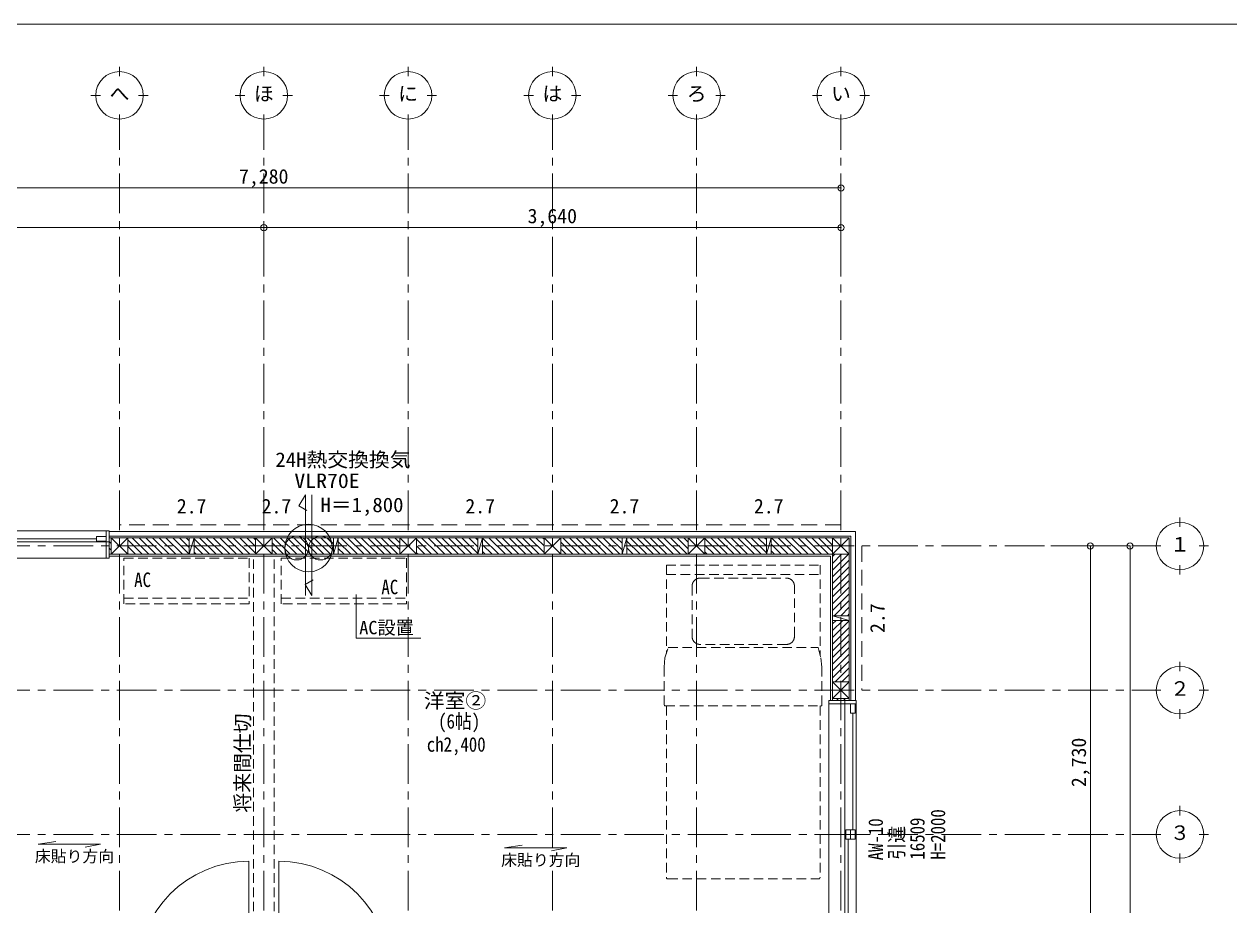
# Model space of a CAD drawing. Units: millimetres at full size, sheet at 1:50. Extents: x -16792 to 54909, y -26252 to 25759.
# Drawn here: x 18779 to 26384, y 1278 to 6842 of the extents above; entities that cross this region are included whole.
import ezdxf
from ezdxf.enums import TextEntityAlignment as Align

# ---------------------------------------------------------------- set-up
doc = ezdxf.new("R2010")
doc.units = ezdxf.units.MM
doc.header["$LTSCALE"] = 50
doc.header["$PDMODE"] = 32
doc.header["$PDSIZE"] = 40
for name, pattern in [('CHAIN1', [8, 5, -1, 1, -1]), ('DASHED1', [1.8, 1.2, -0.6]), ('DASHED2', [3, 2, -1])]:
    doc.linetypes.add(name, pattern=pattern)
for name, color, linetype, lineweight in [('3-1_通り芯・通り番号', 7, 'Continuous', 13), ('3-2_柱(黄)', 4, 'Continuous', 5), ('3-3_仕上線(黄)', 3, 'Continuous', 20), ('3-4_下地・間柱(水色)', 4, 'Continuous', 5), ('3-5_サッシ・室内建具', 7, 'Continuous', 13), ('3-6_住宅設備・造作', 4, 'Continuous', 5), ('3-7_家具点線', 4, 'DASHED1', 5), ('3-8_ハッチング', 1, 'Continuous', 9), ('3-9_建築設備', 5, 'Continuous', 13), ('3-A_文字', 7, 'Continuous', 13), ('3-F_寸法・方位', 7, 'Continuous', 13), ('C-0', 6, 'Continuous', 13), ('F-F_図面枠（共通）', 7, 'Continuous', 13)]:
    doc.layers.add(name, color=color, linetype=linetype, lineweight=lineweight)
doc.styles.add('ＭＳ ゴシック', font='')
doc.styles.get('ＭＳ ゴシック').set_extended_font_data('MS Gothic')

msp = doc.modelspace()

# ---------------------------------------------------------------- linework, layer by layer
at = {"layer": '3-1_通り芯・通り番号'}
for p, q in [((19381.21, 6572.32), (19381.21, 6512.32)), ((20291.21, 6572.32), (20291.21, 6512.32)), ((21201.21, 6572.32), (21201.21, 6512.32)), ((22111.21, 6572.32), (22111.21, 6512.32)), ((23021.21, 6572.32), (23021.21, 6512.32)), ((23931.21, 6572.32), (23931.21, 6512.32)), ((19201.21, 6392.32), (19261.21, 6392.32)), ((19501.21, 6392.32), (19561.21, 6392.32)), ((20111.21, 6392.32), (20171.21, 6392.32)), ((20411.21, 6392.32), (20471.21, 6392.32)), ((21021.21, 6392.32), (21081.21, 6392.32)), ((21321.21, 6392.32), (21381.21, 6392.32)), ((21931.21, 6392.32), (21991.21, 6392.32)), ((22231.21, 6392.32), (22291.21, 6392.32)), ((22841.21, 6392.32), (22901.21, 6392.32)), ((23141.21, 6392.32), (23201.21, 6392.32)), ((23751.21, 6392.32), (23811.21, 6392.32)), ((24051.21, 6392.32), (24111.21, 6392.32)), ((19381.21, 6272.32), (19381.21, 6212.32)), ((20291.21, 6272.32), (20291.21, 6212.32)), ((21201.21, 6272.32), (21201.21, 6212.32)), ((22111.21, 6272.32), (22111.21, 6212.32)), ((23021.21, 6272.32), (23021.21, 6212.32)), ((23931.21, 6272.32), (23931.21, 6212.32)), ((26069.79, 3728.8), (26069.79, 3668.8)), ((25949.79, 3548.8), (25889.79, 3548.8)), ((26249.79, 3548.8), (26189.79, 3548.8)), ((26069.79, 3428.8), (26069.79, 3368.8)), ((26069.79, 2818.8), (26069.79, 2758.8)), ((25949.79, 2638.8), (25889.79, 2638.8)), ((26249.79, 2638.8), (26189.79, 2638.8)), ((26069.79, 2518.8), (26069.79, 2458.8)), ((26069.79, 1908.8), (26069.79, 1848.8)), ((25949.79, 1728.8), (25889.79, 1728.8)), ((26249.79, 1728.8), (26189.79, 1728.8)), ((26069.79, 1608.8), (26069.79, 1548.8))]:
    msp.add_line(p, q, dxfattribs=at)
at = {"layer": '3-1_通り芯・通り番号', "color": 1, "linetype": 'CHAIN1', "lineweight": 9}
for p, q in [((19381.21, -5551.2), (19381.21, 6242.32)), ((20291.21, -5551.2), (20291.21, 6242.32)), ((21201.21, -5551.2), (21201.21, 6242.32)), ((22111.21, -5551.2), (22111.21, 6242.32)), ((23021.21, -5551.2), (23021.21, 6242.32)), ((23931.21, -5551.2), (23931.21, 6242.32)), ((14565.29, 3548.8), (25889.79, 3548.8)), ((14565.29, 2638.8), (25889.79, 2638.8)), ((14565.29, 1728.8), (25889.79, 1728.8))]:
    msp.add_line(p, q, dxfattribs=at)
at = {"layer": '3-1_通り芯・通り番号'}
for centre in [(19381.21, 6392.32), (20291.21, 6392.32), (21201.21, 6392.32), (22111.21, 6392.32), (23021.21, 6392.32), (23931.21, 6392.32), (26069.79, 3548.8), (26069.79, 2638.8), (26069.79, 1728.8)]:
    msp.add_circle(centre, 150, dxfattribs=at)
at = {"layer": '3-2_柱(黄)'}
for p, q in [((19328.71, 3601.3), (19433.71, 3496.3)), ((19433.71, 3601.3), (19328.71, 3496.3)), ((20238.71, 3601.3), (20343.71, 3496.3)), ((20343.71, 3601.3), (20238.71, 3496.3)), ((21148.71, 3601.3), (21253.71, 3496.3)), ((21253.71, 3601.3), (21148.71, 3496.3)), ((22058.71, 3601.3), (22163.71, 3496.3)), ((22163.71, 3601.3), (22058.71, 3496.3)), ((22968.71, 3601.3), (23073.71, 3496.3)), ((23073.71, 3601.3), (22968.71, 3496.3)), ((23878.71, 3601.3), (23983.71, 3496.3)), ((23983.71, 3601.3), (23878.71, 3496.3)), ((23983.71, 2691.3), (23878.71, 2586.3)), ((23983.71, 2586.3), (23878.71, 2691.3))]:
    msp.add_line(p, q, dxfattribs=at)
at = {"layer": '3-2_柱(黄)', "color": 3, "lineweight": 20}
for points in [[(19328.71, 3601.3), (19328.71, 3496.3), (19433.71, 3496.3), (19433.71, 3601.3)], [(20238.71, 3601.3), (20238.71, 3496.3), (20343.71, 3496.3), (20343.71, 3601.3)], [(21148.71, 3601.3), (21148.71, 3496.3), (21253.71, 3496.3), (21253.71, 3601.3)], [(22058.71, 3601.3), (22058.71, 3496.3), (22163.71, 3496.3), (22163.71, 3601.3)], [(22968.71, 3601.3), (22968.71, 3496.3), (23073.71, 3496.3), (23073.71, 3601.3)], [(23878.71, 3601.3), (23878.71, 3496.3), (23983.71, 3496.3), (23983.71, 3601.3)], [(23983.71, 2691.3), (23878.71, 2691.3), (23878.71, 2586.3), (23983.71, 2586.3)]]:
    msp.add_lwpolyline(points, close=True, dxfattribs=at)
at = {"layer": '3-3_仕上線(黄)'}
for p, q in [((22111.21, 3641.3), (23021.21, 3641.3)), ((23021.21, 3641.3), (24023.71, 3641.3)), ((24023.71, 3641.3), (24023.71, 2638.8)), ((19316.21, 3483.8), (19381.21, 3483.8)), ((19381.21, 3483.8), (22111.21, 3483.8)), ((22111.21, 3483.8), (23021.21, 3483.8)), ((23021.21, 3483.8), (23866.21, 3483.8)), ((23866.21, 3483.8), (23866.21, 2638.8)), ((23866.21, 2638.8), (23866.21, 2573.8)), ((24023.71, 2638.8), (24023.71, 2573.8))]:
    msp.add_line(p, q, dxfattribs=at)
at = {"layer": '3-3_仕上線(黄)', "linetype": 'DASHED1'}
for p, q in [((20226.21, 883.8), (20226.21, 3483.8)), ((20356.21, 883.8), (20356.21, 3483.8))]:
    msp.add_line(p, q, dxfattribs=at)
at = {"layer": '3-3_仕上線(黄)'}
for points in [[(19316.21, 3641.3), (19381.21, 3641.3), (20291.21, 3641.3)], [(20291.21, 3641.3), (21201.21, 3641.3), (22111.21, 3641.3)]]:
    msp.add_lwpolyline(points, dxfattribs=at)
at = {"layer": '3-4_下地・間柱(水色)'}
for p, q in [((19316.21, 3610.3), (19381.21, 3610.3)), ((19316.21, 3601.3), (19328.71, 3601.3)), ((19381.21, 3610.3), (20291.21, 3610.3)), ((19433.71, 3601.3), (19821.21, 3601.3)), ((19821.21, 3496.3), (19851.21, 3601.3)), ((19851.21, 3601.3), (20238.71, 3601.3)), ((20291.21, 3610.3), (21201.21, 3610.3)), ((20343.71, 3601.3), (20731.21, 3601.3)), ((20731.21, 3496.3), (20761.21, 3601.3)), ((20761.21, 3601.3), (21148.71, 3601.3)), ((21201.21, 3610.3), (22111.21, 3610.3)), ((21253.71, 3601.3), (21641.21, 3601.3)), ((21641.21, 3496.3), (21671.21, 3601.3)), ((21671.21, 3601.3), (22058.71, 3601.3)), ((22111.21, 3610.3), (23021.21, 3610.3)), ((22163.71, 3601.3), (22551.21, 3601.3)), ((22551.21, 3496.3), (22581.21, 3601.3)), ((22581.21, 3601.3), (22968.71, 3601.3)), ((23021.21, 3610.3), (23992.71, 3610.3)), ((23073.71, 3601.3), (23461.21, 3601.3)), ((23461.21, 3496.3), (23491.21, 3601.3)), ((23491.21, 3601.3), (23878.71, 3601.3)), ((23992.71, 3610.3), (23992.71, 2638.8)), ((19316.21, 3496.3), (19328.71, 3496.3)), ((19433.71, 3496.3), (19821.21, 3496.3)), ((19851.21, 3496.3), (20238.71, 3496.3)), ((20343.71, 3496.3), (20731.21, 3496.3)), ((20761.21, 3496.3), (21148.71, 3496.3)), ((21253.71, 3496.3), (21641.21, 3496.3)), ((21671.21, 3496.3), (22058.71, 3496.3)), ((22163.71, 3496.3), (22551.21, 3496.3)), ((22581.21, 3496.3), (22968.71, 3496.3)), ((23073.71, 3496.3), (23461.21, 3496.3)), ((23491.21, 3496.3), (23878.71, 3496.3)), ((23878.71, 3496.3), (23878.71, 3108.8)), ((23983.71, 3496.3), (23983.71, 3108.8)), ((23878.71, 3108.8), (23983.71, 3078.8)), ((23878.71, 3078.8), (23878.71, 2691.3)), ((23983.71, 3078.8), (23983.71, 2691.3)), ((23878.71, 2586.3), (23878.71, 2573.8)), ((23983.71, 2586.3), (23983.71, 2573.8)), ((23992.71, 2638.8), (23992.71, 2573.8))]:
    msp.add_line(p, q, dxfattribs=at)
for points in [[(19821.21, 3601.3), (19821.21, 3496.3), (19851.21, 3496.3), (19851.21, 3601.3)], [(20731.21, 3601.3), (20731.21, 3496.3), (20761.21, 3496.3), (20761.21, 3601.3)], [(21641.21, 3601.3), (21641.21, 3496.3), (21671.21, 3496.3), (21671.21, 3601.3)], [(22551.21, 3601.3), (22551.21, 3496.3), (22581.21, 3496.3), (22581.21, 3601.3)], [(23461.21, 3601.3), (23461.21, 3496.3), (23491.21, 3496.3), (23491.21, 3601.3)], [(23983.71, 3108.8), (23878.71, 3108.8), (23878.71, 3078.8), (23983.71, 3078.8)]]:
    msp.add_lwpolyline(points, close=True, dxfattribs=at)
at = {"layer": '3-5_サッシ・室内建具'}
for p, q in [((17646.21, 3644.3), (19296.21, 3644.3)), ((18501.21, 3594.3), (19236.21, 3594.3)), ((19296.21, 3609.3), (19236.21, 3609.3)), ((19236.21, 3609.3), (19236.21, 3579.3)), ((19236.21, 3579.3), (19296.21, 3579.3)), ((19296.21, 3644.3), (19296.21, 3471.8)), ((19296.21, 3644.3), (19316.21, 3644.3)), ((19316.21, 3471.8), (19316.21, 3644.3)), ((19316.21, 3641.3), (19316.21, 3574.3)), ((19316.21, 3641.3), (19316.21, 3632.3)), ((17646.21, 3574.3), (19296.21, 3574.3)), ((19316.21, 3574.3), (19296.21, 3574.3)), ((19296.21, 3574.3), (19296.21, 3483.8)), ((19316.21, 3574.3), (19296.21, 3574.3)), ((17626.21, 3471.8), (19316.21, 3471.8)), ((19296.21, 3471.8), (19316.21, 3471.8)), ((23854.21, 2573.8), (23854.21, 883.8)), ((23854.21, 2553.8), (24026.71, 2553.8)), ((23956.71, 2553.8), (23866.21, 2553.8)), ((23956.71, 2553.8), (23956.71, 2573.8)), ((23956.71, 2553.8), (23956.71, 903.8)), ((23991.71, 2553.8), (23991.71, 2493.8)), ((24023.71, 2573.8), (24014.71, 2573.8)), ((24026.71, 2553.8), (24026.71, 2573.8)), ((24026.71, 2553.8), (24026.71, 903.8)), ((24006.71, 2493.8), (24006.71, 1758.8)), ((24021.71, 1758.8), (23961.71, 1758.8)), ((23961.71, 1758.8), (23961.71, 1698.8)), ((23991.71, 1758.8), (23991.71, 1698.8)), ((24021.71, 1698.8), (24021.71, 1758.8)), ((24101.71, 1728.8), (23881.71, 1728.8)), ((23961.71, 1698.8), (24021.71, 1698.8)), ((23976.71, 1698.8), (23976.71, 963.8)), ((20196.21, 859.3), (20196.21, 1559.3)), ((20386.21, 859.3), (20386.21, 1559.3))]:
    msp.add_line(p, q, dxfattribs=at)
for points in [[(24026.71, 2573.8), (23854.21, 2573.8), (23854.21, 2553.8)], [(24023.71, 2573.8), (23956.71, 2573.8), (23956.71, 2553.8)], [(23991.71, 2493.8), (24021.71, 2493.8), (24021.71, 2553.8)]]:
    msp.add_lwpolyline(points, dxfattribs=at)
for centre, start, end in [((20196.21, 859.3), 90, 180), ((20386.21, 859.3), 0, 90)]:
    msp.add_arc(centre, 700, start, end, dxfattribs=at)
at = {"layer": '3-6_住宅設備・造作', "linetype": 'DASHED1'}
for p, q in [((19409.28, 3219.3), (20199.28, 3219.3)), ((20401.8, 3219.3), (21191.8, 3219.3))]:
    msp.add_line(p, q, dxfattribs=at)
for points in [[(19409.28, 3471.3), (20199.28, 3471.3), (20199.28, 3184.3), (19409.28, 3184.3)], [(20401.8, 3471.3), (21191.8, 3471.3), (21191.8, 3184.3), (20401.8, 3184.3)]]:
    msp.add_lwpolyline(points, close=True, dxfattribs=at)
at = {"layer": '3-6_住宅設備・造作'}
msp.add_lwpolyline([(20874.22, 3243.55), (20874.22, 2966.55), (21282.59, 2966.55)], dxfattribs=at)
at = {"layer": '3-7_家具点線'}
for p, q in [((22830.29, 3428.38), (23800.42, 3428.38)), ((22830.29, 3428.38), (22830.29, 2870.97)), ((23800.42, 3428.38), (23800.42, 2859.69)), ((22830.29, 3368.07), (23800.42, 3368.07)), ((22992.62, 3296.09), (22992.62, 2977.72)), ((23042.62, 3346.09), (23588.09, 3346.09)), ((23638.09, 2977.72), (23638.09, 3296.09)), ((22821.5, 2843.08), (22841.81, 2907.53)), ((22841.81, 2907.53), (23788.1, 2907.53)), ((23588.09, 2927.72), (23042.62, 2927.72)), ((23417.4, 2909.13), (23417.4, 2909.14)), ((22816.94, 2783.64), (22821.5, 2843.08)), ((22816.94, 2545.9), (22816.94, 2783.64)), ((23811.65, 2545.9), (23811.65, 2783.64)), ((22817.99, 2542.59), (22816.94, 2545.9)), ((22817.99, 2542.59), (22820.83, 2540.16)), ((22824.23, 2539.38), (22820.83, 2540.16)), ((22824.23, 2539.38), (23804.37, 2539.38)), ((22830.29, 2539.38), (22830.29, 1459.71)), ((23800.42, 2539.38), (23800.42, 1459.71)), ((23804.37, 2539.38), (23807.76, 2540.16)), ((22830.29, 1459.71), (22831.57, 1453.42)), ((22841.8, 1448.38), (23788.91, 1448.38)), ((23788.91, 1448.38), (23795.31, 1449.64)), ((23795.31, 1449.64), (23799.14, 1453.42)), ((23799.14, 1453.42), (23800.42, 1459.71))]:
    msp.add_line(p, q, dxfattribs=at)
for points in [[(22997.75, 3318.15), (22997.14, 3316.86), (22996.56, 3315.56), (22996.03, 3314.23), (22995.53, 3312.89), (22995.07, 3311.54), (22994.64, 3310.18), (22994.26, 3308.8), (22993.92, 3307.42), (22993.62, 3306.02), (22993.35, 3304.62), (22993.13, 3303.21), (22992.95, 3301.79), (22992.8, 3300.37), (22992.7, 3298.95), (22992.64, 3297.52), (22992.62, 3296.09)], [(23042.62, 3346.09), (23041.19, 3346.07), (23039.76, 3346.01), (23038.34, 3345.91), (23036.92, 3345.77), (23035.5, 3345.58), (23034.09, 3345.36), (23032.69, 3345.1), (23031.29, 3344.79), (23029.91, 3344.45), (23028.53, 3344.07), (23027.17, 3343.64), (23025.82, 3343.18), (23024.48, 3342.69), (23023.16, 3342.15), (23021.85, 3341.57), (23020.56, 3340.96), (23019.29, 3340.31), (23018.03, 3339.63), (23016.8, 3338.91), (23015.59, 3338.15), (23014.4, 3337.37), (23013.23, 3336.54), (23012.09, 3335.69), (23010.97, 3334.8), (23009.88, 3333.88), (23008.81, 3332.93), (23007.77, 3331.95), (23006.76, 3330.94), (23005.78, 3329.9), (23004.83, 3328.84), (23003.91, 3327.74), (23003.02, 3326.62), (23002.17, 3325.48), (23001.35, 3324.31), (23000.56, 3323.12), (22999.8, 3321.91), (22999.08, 3320.68), (22998.4, 3319.43), (22997.75, 3318.15)], [(23610.15, 3340.96), (23608.86, 3341.57), (23607.56, 3342.15), (23606.23, 3342.69), (23604.89, 3343.18), (23603.54, 3343.64), (23602.18, 3344.07), (23600.8, 3344.45), (23599.42, 3344.79), (23598.02, 3345.1), (23596.62, 3345.36), (23595.21, 3345.58), (23593.79, 3345.77), (23592.37, 3345.91), (23590.95, 3346.01), (23589.52, 3346.07), (23588.09, 3346.09)], [(23638.09, 3296.09), (23638.07, 3297.52), (23638.01, 3298.95), (23637.91, 3300.37), (23637.77, 3301.79), (23637.58, 3303.21), (23637.36, 3304.62), (23637.1, 3306.02), (23636.79, 3307.42), (23636.45, 3308.8), (23636.07, 3310.18), (23635.65, 3311.54), (23635.18, 3312.89), (23634.69, 3314.23), (23634.15, 3315.56), (23633.57, 3316.86), (23632.96, 3318.15), (23632.31, 3319.43), (23631.63, 3320.68), (23630.91, 3321.91), (23630.15, 3323.12), (23629.37, 3324.31), (23628.54, 3325.48), (23627.69, 3326.62), (23626.8, 3327.74), (23625.88, 3328.84), (23624.93, 3329.9), (23623.95, 3330.94), (23622.94, 3331.95), (23621.9, 3332.93), (23620.84, 3333.88), (23619.74, 3334.8), (23618.62, 3335.69), (23617.48, 3336.54), (23616.31, 3337.37), (23615.12, 3338.15), (23613.91, 3338.91), (23612.68, 3339.63), (23611.43, 3340.31), (23610.15, 3340.96)], [(22992.62, 2977.72), (22992.64, 2976.29), (22992.7, 2974.86), (22992.8, 2973.44), (22992.95, 2972.02), (22993.13, 2970.6), (22993.35, 2969.19), (22993.62, 2967.79), (22993.92, 2966.39), (22994.26, 2965.01), (22994.64, 2963.63), (22995.07, 2962.27), (22995.53, 2960.92), (22996.03, 2959.58), (22996.56, 2958.26), (22997.14, 2956.95), (22997.75, 2955.66), (22998.4, 2954.39), (22999.08, 2953.13), (22999.8, 2951.9), (23000.56, 2950.69), (23001.35, 2949.5), (23002.17, 2948.33), (23003.02, 2947.19), (23003.91, 2946.07), (23004.83, 2944.98), (23005.78, 2943.91), (23006.76, 2942.87), (23007.77, 2941.86), (23008.81, 2940.88), (23009.88, 2939.93), (23010.97, 2939.01), (23012.09, 2938.12), (23013.23, 2937.27), (23014.4, 2936.45), (23015.59, 2935.66), (23016.8, 2934.9), (23018.03, 2934.18), (23019.29, 2933.5), (23020.56, 2932.85)], [(23632.96, 2955.66), (23633.57, 2956.95), (23634.15, 2958.26), (23634.69, 2959.58), (23635.18, 2960.92), (23635.65, 2962.27), (23636.07, 2963.63), (23636.45, 2965.01), (23636.79, 2966.39), (23637.1, 2967.79), (23637.36, 2969.19), (23637.58, 2970.6), (23637.77, 2972.02), (23637.91, 2973.44), (23638.01, 2974.86), (23638.07, 2976.29), (23638.09, 2977.72)], [(23020.56, 2932.85), (23021.85, 2932.24), (23023.16, 2931.66), (23024.48, 2931.13), (23025.82, 2930.63), (23027.17, 2930.17), (23028.53, 2929.74), (23029.91, 2929.36), (23031.29, 2929.02), (23032.69, 2928.72), (23034.09, 2928.45), (23035.5, 2928.23), (23036.92, 2928.05), (23038.34, 2927.9), (23039.76, 2927.8), (23041.19, 2927.74), (23042.62, 2927.72)], [(23588.09, 2927.72), (23589.52, 2927.74), (23590.95, 2927.8), (23592.37, 2927.9), (23593.79, 2928.05), (23595.21, 2928.23), (23596.62, 2928.45), (23598.02, 2928.72), (23599.42, 2929.02), (23600.8, 2929.36), (23602.18, 2929.74), (23603.54, 2930.17), (23604.89, 2930.63), (23606.23, 2931.13), (23607.56, 2931.66), (23608.86, 2932.24), (23610.15, 2932.85), (23611.43, 2933.5), (23612.68, 2934.18), (23613.91, 2934.9), (23615.12, 2935.66), (23616.31, 2936.45), (23617.48, 2937.27), (23618.62, 2938.12), (23619.74, 2939.01), (23620.84, 2939.93), (23621.9, 2940.88), (23622.94, 2941.86), (23623.95, 2942.87), (23624.93, 2943.91), (23625.88, 2944.98), (23626.8, 2946.07), (23627.69, 2947.19), (23628.54, 2948.33), (23629.37, 2949.5), (23630.15, 2950.69), (23630.91, 2951.9), (23631.63, 2953.13), (23632.31, 2954.39), (23632.96, 2955.66)], [(23788.1, 2907.53), (23804.7, 2843.08), (23811.65, 2783.64)], [(23811.65, 2545.9), (23810.6, 2542.59), (23807.76, 2540.16)], [(22831.57, 1453.42), (22835.41, 1449.64), (22841.8, 1448.38)]]:
    msp.add_lwpolyline(points, dxfattribs=at)
at = {"layer": '3-8_ハッチング'}
for p, q in [((19316.21, 3577.42), (19328.71, 3564.92)), ((19433.71, 3587.19), (19524.6, 3496.3)), ((19462.03, 3601.3), (19567.03, 3496.3)), ((19504.46, 3601.3), (19609.46, 3496.3)), ((19546.88, 3601.3), (19651.88, 3496.3)), ((19589.31, 3601.3), (19694.31, 3496.3)), ((19631.73, 3601.3), (19736.73, 3496.3)), ((19674.16, 3601.3), (19779.16, 3496.3)), ((19716.59, 3601.3), (19821.21, 3496.68)), ((19759.01, 3601.3), (19821.21, 3539.11)), ((19801.44, 3601.3), (19821.21, 3581.53)), ((19851.21, 3593.96), (19948.87, 3496.3)), ((19886.29, 3601.3), (19991.29, 3496.3)), ((19928.72, 3601.3), (20033.72, 3496.3)), ((19971.15, 3601.3), (20076.15, 3496.3)), ((20013.57, 3601.3), (20118.57, 3496.3)), ((20056, 3601.3), (20161, 3496.3)), ((20098.42, 3601.3), (20203.42, 3496.3)), ((20140.85, 3601.3), (20238.71, 3503.44)), ((20183.28, 3601.3), (20238.71, 3545.87)), ((20225.7, 3601.3), (20238.71, 3588.3)), ((20352.98, 3601.3), (20457.98, 3496.3)), ((20395.41, 3601.3), (20500.41, 3496.3)), ((20437.84, 3601.3), (20542.84, 3496.3)), ((20480.26, 3601.3), (20585.26, 3496.3)), ((20522.69, 3601.3), (20627.69, 3496.3)), ((20565.12, 3601.3), (20670.12, 3496.3)), ((20607.54, 3601.3), (20712.54, 3496.3)), ((20649.97, 3601.3), (20731.21, 3520.06)), ((20692.39, 3601.3), (20731.21, 3562.49)), ((20761.21, 3574.91), (20839.82, 3496.3)), ((20777.25, 3601.3), (20882.25, 3496.3)), ((20819.67, 3601.3), (20924.67, 3496.3)), ((20862.1, 3601.3), (20967.1, 3496.3)), ((20904.53, 3601.3), (21009.53, 3496.3)), ((20946.95, 3601.3), (21051.95, 3496.3)), ((20989.38, 3601.3), (21094.38, 3496.3)), ((21031.81, 3601.3), (21136.81, 3496.3)), ((21074.23, 3601.3), (21148.71, 3526.82)), ((21116.66, 3601.3), (21148.71, 3569.25)), ((21253.71, 3591.53), (21348.94, 3496.3)), ((21286.36, 3601.3), (21391.36, 3496.3)), ((21328.79, 3601.3), (21433.79, 3496.3)), ((21371.22, 3601.3), (21476.22, 3496.3)), ((21413.64, 3601.3), (21518.64, 3496.3)), ((21456.07, 3601.3), (21561.07, 3496.3)), ((21498.5, 3601.3), (21603.5, 3496.3)), ((21540.92, 3601.3), (21641.21, 3501.01)), ((21583.35, 3601.3), (21641.21, 3543.44)), ((21625.78, 3601.3), (21641.21, 3585.87)), ((21671.21, 3598.29), (21773.2, 3496.3)), ((21710.63, 3601.3), (21815.63, 3496.3)), ((21753.05, 3601.3), (21858.05, 3496.3)), ((21795.48, 3601.3), (21900.48, 3496.3)), ((21837.91, 3601.3), (21942.91, 3496.3)), ((21880.33, 3601.3), (21985.33, 3496.3)), ((21922.76, 3601.3), (22027.76, 3496.3)), ((21965.19, 3601.3), (22058.71, 3507.78)), ((22007.61, 3601.3), (22058.71, 3550.2)), ((22050.04, 3601.3), (22058.71, 3592.63)), ((22177.32, 3601.3), (22282.32, 3496.3)), ((22219.74, 3601.3), (22324.74, 3496.3)), ((22262.17, 3601.3), (22367.17, 3496.3)), ((22304.6, 3601.3), (22409.6, 3496.3)), ((22347.02, 3601.3), (22452.02, 3496.3)), ((22389.45, 3601.3), (22494.45, 3496.3)), ((22431.88, 3601.3), (22536.88, 3496.3)), ((22474.3, 3601.3), (22551.21, 3524.4)), ((22516.73, 3601.3), (22551.21, 3566.82)), ((22581.21, 3579.25), (22664.16, 3496.3)), ((22601.58, 3601.3), (22706.58, 3496.3)), ((22644.01, 3601.3), (22749.01, 3496.3)), ((22686.44, 3601.3), (22791.44, 3496.3)), ((22728.86, 3601.3), (22833.86, 3496.3)), ((22771.29, 3601.3), (22876.29, 3496.3)), ((22813.71, 3601.3), (22918.71, 3496.3)), ((22856.14, 3601.3), (22961.14, 3496.3)), ((22898.57, 3601.3), (22968.71, 3531.16)), ((22940.99, 3601.3), (22968.71, 3573.59)), ((23073.71, 3595.86), (23173.27, 3496.3)), ((23110.7, 3601.3), (23215.7, 3496.3)), ((23153.13, 3601.3), (23258.13, 3496.3)), ((23195.55, 3601.3), (23300.55, 3496.3)), ((23237.98, 3601.3), (23342.98, 3496.3)), ((23280.4, 3601.3), (23385.4, 3496.3)), ((23322.83, 3601.3), (23427.83, 3496.3)), ((23365.26, 3601.3), (23461.21, 3505.35)), ((23407.68, 3601.3), (23461.21, 3547.78)), ((23450.11, 3601.3), (23461.21, 3590.2)), ((23492.54, 3601.3), (23597.54, 3496.3)), ((23534.96, 3601.3), (23639.96, 3496.3)), ((23577.39, 3601.3), (23682.39, 3496.3)), ((23619.82, 3601.3), (23724.82, 3496.3)), ((23662.24, 3601.3), (23767.24, 3496.3)), ((23704.67, 3601.3), (23809.67, 3496.3)), ((23747.1, 3601.3), (23852.1, 3496.3)), ((23789.52, 3601.3), (23878.71, 3512.11)), ((23831.95, 3601.3), (23878.71, 3554.54)), ((23874.37, 3601.3), (23878.71, 3596.97)), ((19316.21, 3534.99), (19328.71, 3522.49)), ((19433.71, 3544.77), (19482.18, 3496.3)), ((19433.71, 3502.34), (19439.75, 3496.3)), ((19851.21, 3551.53), (19906.44, 3496.3)), ((19851.21, 3509.11), (19864.01, 3496.3)), ((20343.71, 3568.15), (20415.56, 3496.3)), ((20343.71, 3525.72), (20373.13, 3496.3)), ((20761.21, 3532.49), (20797.39, 3496.3)), ((21253.71, 3549.1), (21306.51, 3496.3)), ((21253.71, 3506.68), (21264.08, 3496.3)), ((21671.21, 3555.87), (21730.78, 3496.3)), ((21671.21, 3513.44), (21688.35, 3496.3)), ((22163.71, 3572.48), (22239.89, 3496.3)), ((22163.71, 3530.06), (22197.47, 3496.3)), ((22581.21, 3536.82), (22621.73, 3496.3)), ((23073.71, 3553.44), (23130.85, 3496.3)), ((23073.71, 3511.01), (23088.42, 3496.3)), ((23491.21, 3560.2), (23555.11, 3496.3)), ((23491.21, 3517.78), (23512.68, 3496.3)), ((19316.21, 3496.3), (19328.71, 3496.3)), ((19433.71, 3496.3), (19821.21, 3496.3)), ((19851.21, 3496.3), (20238.71, 3496.3)), ((20343.71, 3496.3), (20731.21, 3496.3)), ((20761.21, 3496.3), (21148.71, 3496.3)), ((21253.71, 3496.3), (21641.21, 3496.3)), ((21671.21, 3496.3), (22058.71, 3496.3)), ((22163.71, 3496.3), (22551.21, 3496.3)), ((22581.21, 3496.3), (22968.71, 3496.3)), ((23073.71, 3496.3), (23461.21, 3496.3)), ((23491.21, 3496.3), (23878.71, 3496.3)), ((23878.71, 3496.3), (23878.71, 3108.8)), ((23978.27, 3496.3), (23878.71, 3396.74)), ((23935.85, 3496.3), (23878.71, 3439.16)), ((23893.42, 3496.3), (23878.71, 3481.59)), ((23983.71, 3459.31), (23878.71, 3354.31)), ((23983.71, 3416.89), (23878.71, 3311.89)), ((23983.71, 3374.46), (23878.71, 3269.46)), ((23983.71, 3332.03), (23878.71, 3227.03)), ((23983.71, 3289.61), (23878.71, 3184.61)), ((23983.71, 3247.18), (23878.71, 3142.18)), ((23983.71, 3204.75), (23887.76, 3108.8)), ((23983.71, 3162.33), (23930.18, 3108.8)), ((23983.71, 3119.9), (23972.61, 3108.8)), ((23878.71, 3078.8), (23878.71, 2691.3)), ((23942.61, 3078.8), (23878.71, 3014.9)), ((23900.18, 3078.8), (23878.71, 3057.33)), ((23983.71, 3077.47), (23878.71, 2972.47)), ((23983.71, 3035.05), (23878.71, 2930.05)), ((23983.71, 2992.62), (23878.71, 2887.62)), ((23983.71, 2950.2), (23878.71, 2845.2)), ((23983.71, 2907.77), (23878.71, 2802.77)), ((23983.71, 2865.34), (23878.71, 2760.34)), ((23983.71, 2822.92), (23878.71, 2717.92)), ((23983.71, 2780.49), (23894.52, 2691.3)), ((23983.71, 2738.06), (23936.95, 2691.3)), ((23983.71, 2695.64), (23979.37, 2691.3)), ((23878.71, 2586.3), (23878.71, 2573.8)), ((23916.8, 2586.3), (23904.3, 2573.8)), ((23959.23, 2586.3), (23946.73, 2573.8))]:
    msp.add_line(p, q, dxfattribs=at)
at = {"layer": '3-9_建築設備'}
for p, q in [((20553.71, 3871.82), (20553.71, 3235.57)), ((20593.71, 3871.82), (20593.71, 3235.57))]:
    msp.add_line(p, q, dxfattribs=at)
for points in [[(20553.71, 3871.82), (20513.16, 3801.59), (20563.1, 3772.76)], [(20593.71, 3235.57), (20553.16, 3305.8), (20603.1, 3334.64)]]:
    msp.add_lwpolyline(points, dxfattribs=at)
for centre, radius in [((20573.71, 3535.57), 150), ((20498.71, 3535.57), 75), ((20648.71, 3535.57), 75)]:
    msp.add_circle(centre, radius, dxfattribs=at)
at = {"layer": '3-A_文字'}
for p, q in [((18868, 1666.98), (18978.7, 1684.39)), ((18868, 1666.98), (19262.26, 1666.98)), ((19262.26, 1666.98), (19165.26, 1648.76)), ((21809.23, 1643.64), (21919.93, 1661.05)), ((21809.23, 1643.64), (22203.48, 1643.64)), ((22203.48, 1643.64), (22106.49, 1625.42))]:
    msp.add_line(p, q, dxfattribs=at)
at = {"layer": '3-F_寸法・方位'}
for p, q in [((16651.21, 5807.79), (23931.21, 5807.79)), ((23931.21, 5807.79), (23931.21, 5557.79)), ((16651.21, 5557.79), (20291.21, 5557.79)), ((20291.21, 5557.79), (20291.21, 5271.22)), ((20291.21, 5557.79), (23931.21, 5557.79)), ((23931.21, 5557.79), (23931.21, 5271.22)), ((25504.47, 3548.8), (25254.47, 3548.8)), ((25754.47, 3548.8), (25504.47, 3548.8)), ((25504.47, 3548.8), (25504.47, 818.8)), ((25754.47, 3548.8), (25754.47, -3731.2))]:
    msp.add_line(p, q, dxfattribs=at)
for p in [(23931.21, 5807.79), (20291.21, 5557.79), (23931.21, 5557.79), (25504.47, 3548.8), (25754.47, 3548.8)]:
    msp.add_point(p, dxfattribs=at)
at = {"layer": 'C-0', "color": 4, "linetype": 'DASHED2', "lineweight": 5}
for p, q in [((20291.21, 3681.3), (19381.21, 3681.3)), ((21201.21, 3681.3), (20291.21, 3681.3)), ((22111.21, 3681.3), (21201.21, 3681.3)), ((23021.21, 3681.3), (22111.21, 3681.3)), ((23931.21, 3681.3), (23021.21, 3681.3)), ((24063.71, 3548.8), (24063.71, 2638.8))]:
    msp.add_line(p, q, dxfattribs=at)
at = {"layer": 'F-F_図面枠（共通）'}
msp.add_line((13301.73, 6841.87), (33101.73, 6841.87), dxfattribs=at)

# ---------------------------------------------------------------- texts
at = {"layer": '3-9_建築設備', "color": 7, "style": 'ＭＳ ゴシック'}
for s, width, p in [('24H熱交換換気', 1.05, (20364.17, 4020.27)), ('VLR70E', 1.1, (20484.2, 3886.97)), ('H＝1,800', 1.05, (20648.3, 3734.93))]:
    msp.add_text(s, height=91.64, dxfattribs=dict(at, width=width)).set_placement(p, align=Align.BOTTOM_LEFT)
at = {"layer": '3-A_文字', "style": 'ＭＳ ゴシック'}
for s, height, p in [('へ', 91.64, (19318.71, 6329.82)), ('ほ', 91.64, (20228.71, 6329.82)), ('に', 91.64, (21138.71, 6329.82)), ('は', 91.64, (22048.71, 6329.82)), ('ろ', 91.64, (22958.71, 6329.82)), ('い', 91.64, (23868.71, 6329.82)), ('１', 91.64, (26007.29, 3486.3)), ('AC設置', 84.31, (20893.21, 2966.55)), ('２', 91.64, (26007.29, 2576.3)), ('３', 91.64, (26007.29, 1666.3)), ('床貼り方向', 73.31, (18847.18, 1532.14)), ('床貼り方向', 73.31, (21788.4, 1508.81))]:
    msp.add_text(s, height=height, dxfattribs=at).set_placement(p, align=Align.BOTTOM_LEFT)
for s, width, p in [('AC', 0.85, (19473.53, 3262.44)), ('AC', 0.85, (21032.82, 3216.82)), ('洋室②', 1.05, (21300.36, 2499.32)), ('(6帖)', 0.85, (21390.8, 2369.32)), ('ch2,400', 0.85, (21319.35, 2223.53))]:
    msp.add_text(s, height=91.64, dxfattribs=dict(at, width=width)).set_placement(p, align=Align.BOTTOM_LEFT)
msp.add_text('将来間仕切', height=91.64, rotation=90, dxfattribs=at).set_placement((20230.47, 1867.03), align=Align.BOTTOM_LEFT)
at = {"layer": '3-A_文字', "style": 'ＭＳ ゴシック', "width": 0.85}
for s, p in [('16509', (24486.21, 1570.05)), ('H=2000', (24616.21, 1570.05)), ('AW-10', (24223.46, 1565.44)), ('引違', (24356.21, 1570.05))]:
    msp.add_text(s, height=91.64, rotation=90, dxfattribs=at).set_placement(p, align=Align.BOTTOM_LEFT)
at = {"layer": '3-F_寸法・方位', "style": 'ＭＳ ゴシック'}
for s, p in [('7,280', (20134.96, 5807.79)), ('3,640', (21954.96, 5557.79))]:
    msp.add_text(s, height=91.64, dxfattribs=at).set_placement(p, align=Align.BOTTOM_LEFT)
msp.add_text('2,730', height=91.64, rotation=90, dxfattribs=at).set_placement((25504.47, 2027.55), align=Align.BOTTOM_LEFT)
at = {"layer": 'C-0', "color": 5, "style": 'ＭＳ ゴシック'}
for p in [(19742.46, 3727.13), (20277.46, 3727.13), (21562.46, 3727.13), (22472.46, 3727.13), (23382.46, 3727.13)]:
    msp.add_text('2.7', height=91.64, dxfattribs=at).set_placement(p, align=Align.BOTTOM_LEFT)
msp.add_text('2.7', height=91.64, rotation=90, dxfattribs=at).set_placement((24234.54, 3000.05), align=Align.BOTTOM_LEFT)

doc.saveas('drawing.dxf')
